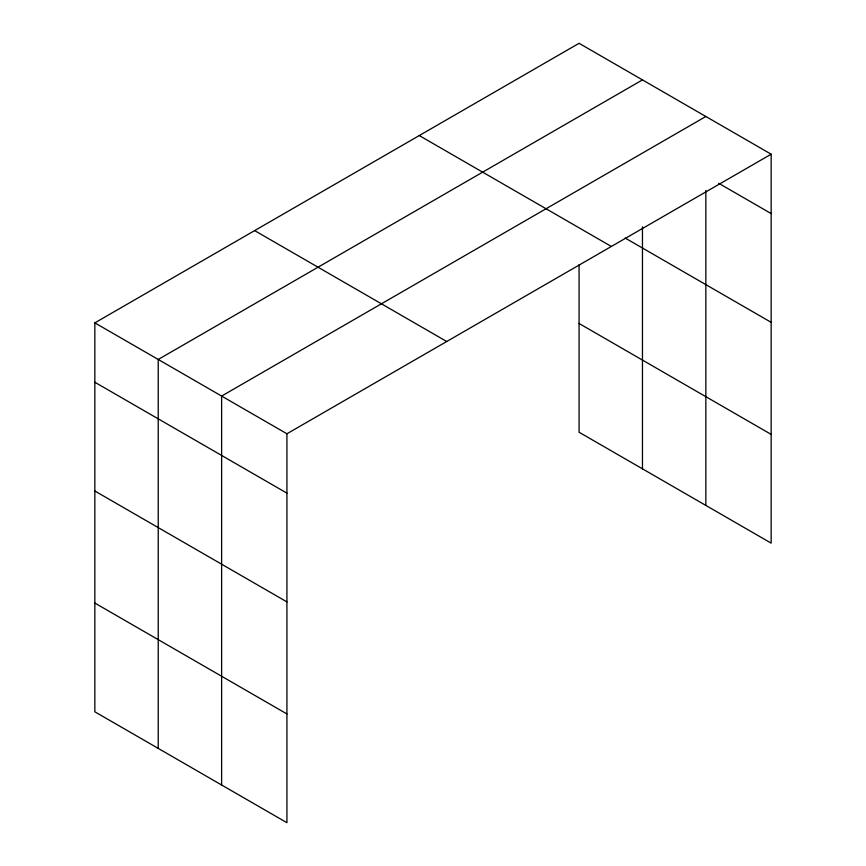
<?xml version="1.0" encoding="UTF-8"?>
<svg xmlns="http://www.w3.org/2000/svg" width="866" height="866" viewBox="0 0 866 866"><rect width="100%" height="100%" fill="white"/><g stroke="black" fill="none" stroke-linecap="round" stroke-linejoin="round"><path stroke-width="1.3" d="M705.844 190.466L705.844 505.43M771.162 154.202L286.927 433.769L286.927 822.7L94.838 711.798L94.838 322.866L579.073 43.3L771.162 154.202L771.162 543.134L579.073 432.231L579.073 264.79M642.464 79.899L158.229 359.466L158.229 748.397M705.844 116.499L221.62 396.065L221.62 784.997M718.683 183.278L771.162 213.577M625.176 238.053L771.162 322.336M419.274 135.561L611.364 246.464M579.073 323.483L771.162 434.386M254.636 230.605L446.726 341.507M94.838 322.866L286.927 433.769M94.838 382.242L286.927 493.144M94.838 491L286.927 601.902M94.838 603.05L286.927 713.952M642.464 226.805L642.464 468.831"/></g></svg>
